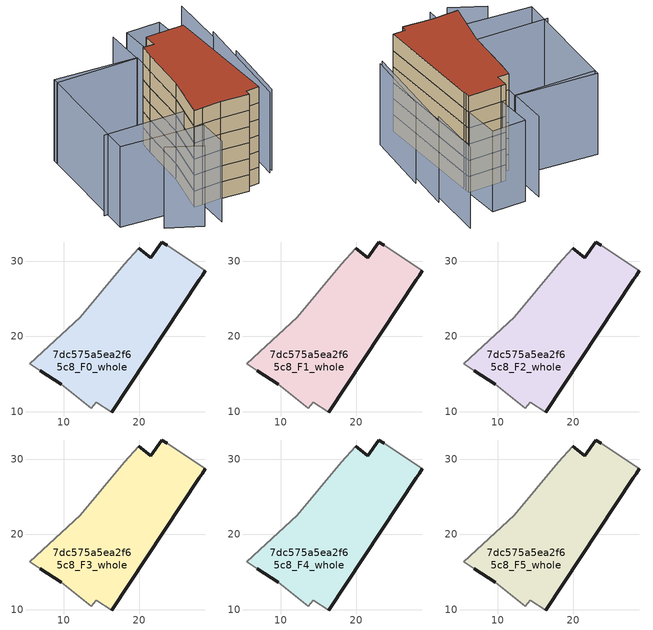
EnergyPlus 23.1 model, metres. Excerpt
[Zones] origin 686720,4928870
7dc575a5ea2f65c8_F0_whole
 floor ground (EU_floor_Construction): 28.78,28.69 28.35,28.04 27.99,27.5 16.38,9.97 14.32,11.28 13.63,10.46 9.65,13.67 6.84,15.47 5.46,16.38 12.17,22.55 18.04,29.61 19.91,31.73 21.56,30.47 23.02,32.54 23.7,32.12 z0
 wall outside (EU_wall_Construction): 23.7,32.12 23.02,32.54 21.56,30.47 19.91,31.73 / 6.84,15.47 9.65,13.67 / 16.38,9.97 27.99,27.5 28.35,28.04 28.78,28.69 z0:3
 wall adiabatic (EU_wall_Construction): 19.91,31.73 18.04,29.61 12.17,22.55 5.46,16.38 6.84,15.47 / 9.65,13.67 13.63,10.46 14.32,11.28 16.38,9.97 / 28.78,28.69 23.7,32.12 z0:3
7dc575a5ea2f65c8_F1_whole
 floor to 7dc575a5ea2f65c8_F0_whole (EU_floor_Construction): 28.78,28.69 28.35,28.04 27.99,27.5 16.38,9.97 14.32,11.28 13.63,10.46 9.65,13.67 6.84,15.47 5.46,16.38 12.17,22.55 18.04,29.61 19.91,31.73 21.56,30.47 23.02,32.54 23.7,32.12 z3
 wall outside (EU_wall_Construction): 23.7,32.12 23.02,32.54 21.56,30.47 19.91,31.73 / 6.84,15.47 9.65,13.67 / 16.38,9.97 27.99,27.5 28.35,28.04 28.78,28.69 z3:6
 wall adiabatic (EU_wall_Construction): 19.91,31.73 18.04,29.61 12.17,22.55 5.46,16.38 6.84,15.47 / 9.65,13.67 13.63,10.46 14.32,11.28 16.38,9.97 / 28.78,28.69 23.7,32.12 z3:6
7dc575a5ea2f65c8_F2_whole
 floor to 7dc575a5ea2f65c8_F1_whole (EU_floor_Construction): 28.78,28.69 28.35,28.04 27.99,27.5 16.38,9.97 14.32,11.28 13.63,10.46 9.65,13.67 6.84,15.47 5.46,16.38 12.17,22.55 18.04,29.61 19.91,31.73 21.56,30.47 23.02,32.54 23.7,32.12 z6
 wall outside (EU_wall_Construction): 23.7,32.12 23.02,32.54 21.56,30.47 19.91,31.73 / 6.84,15.47 9.65,13.67 / 16.38,9.97 27.99,27.5 28.35,28.04 28.78,28.69 z6:9
 wall adiabatic (EU_wall_Construction): 19.91,31.73 18.04,29.61 12.17,22.55 5.46,16.38 6.84,15.47 / 9.65,13.67 13.63,10.46 14.32,11.28 16.38,9.97 / 28.78,28.69 23.7,32.12 z6:9
7dc575a5ea2f65c8_F3_whole
 floor to 7dc575a5ea2f65c8_F2_whole (EU_floor_Construction): 28.78,28.69 28.35,28.04 27.99,27.5 16.38,9.97 14.32,11.28 13.63,10.46 9.65,13.67 6.84,15.47 5.46,16.38 12.17,22.55 18.04,29.61 19.91,31.73 21.56,30.47 23.02,32.54 23.7,32.12 z9
 wall outside (EU_wall_Construction): 23.7,32.12 23.02,32.54 21.56,30.47 19.91,31.73 / 6.84,15.47 9.65,13.67 / 16.38,9.97 27.99,27.5 28.35,28.04 28.78,28.69 z9:12
 wall adiabatic (EU_wall_Construction): 19.91,31.73 18.04,29.61 12.17,22.55 5.46,16.38 6.84,15.47 / 9.65,13.67 13.63,10.46 14.32,11.28 16.38,9.97 / 28.78,28.69 23.7,32.12 z9:12
7dc575a5ea2f65c8_F4_whole
 floor to 7dc575a5ea2f65c8_F3_whole (EU_floor_Construction): 28.78,28.69 28.35,28.04 27.99,27.5 16.38,9.97 14.32,11.28 13.63,10.46 9.65,13.67 6.84,15.47 5.46,16.38 12.17,22.55 18.04,29.61 19.91,31.73 21.56,30.47 23.02,32.54 23.7,32.12 z12
 wall outside (EU_wall_Construction): 23.7,32.12 23.02,32.54 21.56,30.47 19.91,31.73 / 6.84,15.47 9.65,13.67 / 16.38,9.97 27.99,27.5 28.35,28.04 28.78,28.69 z12:15
 wall adiabatic (EU_wall_Construction): 19.91,31.73 18.04,29.61 12.17,22.55 5.46,16.38 6.84,15.47 / 9.65,13.67 13.63,10.46 14.32,11.28 16.38,9.97 / 28.78,28.69 23.7,32.12 z12:15
7dc575a5ea2f65c8_F5_whole
 floor to 7dc575a5ea2f65c8_F4_whole (EU_floor_Construction): 28.78,28.69 28.35,28.04 27.99,27.5 16.38,9.97 14.32,11.28 13.63,10.46 9.65,13.67 6.84,15.47 5.46,16.38 12.17,22.55 18.04,29.61 19.91,31.73 21.56,30.47 23.02,32.54 23.7,32.12 z15
 wall outside (EU_wall_Construction): 23.7,32.12 23.02,32.54 21.56,30.47 19.91,31.73 / 6.84,15.47 9.65,13.67 / 16.38,9.97 27.99,27.5 28.35,28.04 28.78,28.69 z15:18
 wall adiabatic (EU_wall_Construction): 19.91,31.73 18.04,29.61 12.17,22.55 5.46,16.38 6.84,15.47 / 9.65,13.67 13.63,10.46 14.32,11.28 16.38,9.97 / 28.78,28.69 23.7,32.12 z15:18
 roof outside (EU_roof_Construction): 16.38,9.97 27.99,27.5 28.35,28.04 28.78,28.69 23.7,32.12 23.02,32.54 21.56,30.47 19.91,31.73 18.04,29.61 12.17,22.55 5.46,16.38 6.84,15.47 9.65,13.67 13.63,10.46 14.32,11.28 z18
shading: 20.06,9.72 33.37,25.52 / -2.24,18.16 0.89,12.46 / -2.68,28.46 9.72,19.42 / 9.72,19.42 3.28,10.57 / 25.3,39.37 21.05,33.34 / 21.05,33.34 8.95,41.84 / 20.98,9.78 29.59,19.83 / 32,24.91 38.55,33.32 / -4.89,24.62 9.55,42.58 / 9.55,42.58 21.15,33.26 / 21.15,33.26 6.7,15.29 / 6.7,15.29 -4.89,24.62 / 32.61,34.58 28.78,28.69 / 28.78,28.69 23.58,32.08 / 23.58,32.08 27.41,37.96 / 27.41,37.96 32.61,34.58 z0:15
[Building]
EU S2 Campaign: North Axis=0; Terrain=City; Solar Distribution=FullExterior
[Site:Location]
Bologna: Latitude=44.5; Longitude=11.25; Time Zone=1; Elevation=37
[SizingPeriod:WeatherFileDays]
AnnualSizingPeriod: Begin Month=1; Begin Day of Month=1; End Month=12; End Day of Month=31; Day of Week for Start Day=Monday; Use Weather File Daylight Saving Period=No; Use Weather File Rain and Snow Indicators=No
[MATERIAL]
EU_InternalMass_Material: Roughness=MediumRough; Thickness=0.1; Conductivity=1; Density=1800; Specific Heat=900; Thermal Absorptance=0.9; Solar Absorptance=0.7; Visible Absorptance=0.7
[MATERIAL:NOMASS] Roughness=MediumRough; Thermal Absorptance=0.9; Solar Absorptance=0.7; Visible Absorptance=0.7
Name | Thermal Resistance
EU_wall_NoMass | 0.905828
EU_roof_NoMass | 0.37593
EU_floor_NoMass | 0.67114
[CONSTRUCTION]
EU_wall_Construction: EU_wall_NoMass
EU_roof_Construction: EU_roof_NoMass
EU_floor_Construction: EU_floor_NoMass
EU_InternalMass_Construction: EU_InternalMass_Material
[ZONE] Type=1; Multiplier=1; Ceiling Height=autocalculate; Floor Area=autocalculate; Part of Total Floor Area=Yes
Name | Volume
7dc575a5ea2f65c8_F0_whole | 704.581
7dc575a5ea2f65c8_F1_whole; 7dc575a5ea2f65c8_F2_whole; 7dc575a5ea2f65c8_F3_whole; 7dc575a5ea2f65c8_F4_whole; 7dc575a5ea2f65c8_F5_whole | 704.583
[INTERNALMASS] Construction=EU_InternalMass_Construction; Surface Area=234.86
Name | Zone or ZoneList
7dc575a5ea2f65c8_F0_whole_EU_InternalMass | 7dc575a5ea2f65c8_F0_whole
7dc575a5ea2f65c8_F1_whole_EU_InternalMass | 7dc575a5ea2f65c8_F1_whole
7dc575a5ea2f65c8_F2_whole_EU_InternalMass | 7dc575a5ea2f65c8_F2_whole
7dc575a5ea2f65c8_F3_whole_EU_InternalMass | 7dc575a5ea2f65c8_F3_whole
7dc575a5ea2f65c8_F4_whole_EU_InternalMass | 7dc575a5ea2f65c8_F4_whole
7dc575a5ea2f65c8_F5_whole_EU_InternalMass | 7dc575a5ea2f65c8_F5_whole
[OTHEREQUIPMENT] Fuel Type=Electricity; Design Level Calculation Method=Watts/Area; Power per Zone Floor Area=1; Fraction Latent=0; Fraction Radiant=0; Fraction Lost=0; Carbon Dioxide Generation Rate=0; EndUse Subcategory=EU_Step8_InternalGains
Name | Zone or ZoneList or Space or SpaceList | Schedule
EU_Step8_InternalGain_7dc575a5ea2f65c8_F0_whole_f000 | 7dc575a5ea2f65c8_F0_whole | EU_Step8_GainSchedule_7dc575a5ea2f65c8_F0_whole_f000
EU_Step8_InternalGain_7dc575a5ea2f65c8_F1_whole_f000 | 7dc575a5ea2f65c8_F1_whole | EU_Step8_GainSchedule_7dc575a5ea2f65c8_F1_whole_f000
EU_Step8_InternalGain_7dc575a5ea2f65c8_F2_whole_f000 | 7dc575a5ea2f65c8_F2_whole | EU_Step8_GainSchedule_7dc575a5ea2f65c8_F2_whole_f000
EU_Step8_InternalGain_7dc575a5ea2f65c8_F3_whole_f000 | 7dc575a5ea2f65c8_F3_whole | EU_Step8_GainSchedule_7dc575a5ea2f65c8_F3_whole_f000
EU_Step8_InternalGain_7dc575a5ea2f65c8_F4_whole_f000 | 7dc575a5ea2f65c8_F4_whole | EU_Step8_GainSchedule_7dc575a5ea2f65c8_F4_whole_f000
EU_Step8_InternalGain_7dc575a5ea2f65c8_F5_whole_f000 | 7dc575a5ea2f65c8_F5_whole | EU_Step8_GainSchedule_7dc575a5ea2f65c8_F5_whole_f000
[ZONEVENTILATION:DESIGNFLOWRATE] Schedule=EU_AlwaysOn; Design Flow Rate Calculation Method=AirChanges/Hour; Air Changes per Hour=0.73129; Ventilation Type=Natural; Fan Pressure Rise=0; Fan Total Efficiency=1; Constant Term Coefficient=1; Temperature Term Coefficient=0; Velocity Term Coefficient=0; Velocity Squared Term Coefficient=0; Minimum Indoor Temperature=-100; Maximum Indoor Temperature=100; Delta Temperature=-100; Minimum Outdoor Temperature=-100; Maximum Outdoor Temperature=100; Maximum Wind Speed=40
Name | Zone or ZoneList or Space or SpaceList
EU_ConstantAir_7dc575a5ea2f65c8_F0_whole | 7dc575a5ea2f65c8_F0_whole
EU_ConstantAir_7dc575a5ea2f65c8_F1_whole | 7dc575a5ea2f65c8_F1_whole
EU_ConstantAir_7dc575a5ea2f65c8_F2_whole | 7dc575a5ea2f65c8_F2_whole
EU_ConstantAir_7dc575a5ea2f65c8_F3_whole | 7dc575a5ea2f65c8_F3_whole
EU_ConstantAir_7dc575a5ea2f65c8_F4_whole | 7dc575a5ea2f65c8_F4_whole
EU_ConstantAir_7dc575a5ea2f65c8_F5_whole | 7dc575a5ea2f65c8_F5_whole
[HVACTEMPLATE:THERMOSTAT] Constant Heating Setpoint=20; Constant Cooling Setpoint=50
EU_HeatOnly_7dc575a5ea2f65c8_F0_whole; EU_HeatOnly_7dc575a5ea2f65c8_F1_whole; EU_HeatOnly_7dc575a5ea2f65c8_F2_whole; EU_HeatOnly_7dc575a5ea2f65c8_F3_whole; EU_HeatOnly_7dc575a5ea2f65c8_F4_whole; EU_HeatOnly_7dc575a5ea2f65c8_F5_whole
[HVACTEMPLATE:ZONE:IDEALLOADSAIRSYSTEM] System Availability Schedule=EU_AlwaysOn; Maximum Heating Supply Air Temperature=50; Minimum Cooling Supply Air Temperature=13; Maximum Heating Supply Air Humidity Ratio=0.0156; Minimum Cooling Supply Air Humidity Ratio=0.0077; Heating Limit=NoLimit; Cooling Limit=NoLimit; Heating Availability Schedule=EU_AlwaysOn; Cooling Availability Schedule=EU_CoolingOff; Dehumidification Control Type=ConstantSensibleHeatRatio; Cooling Sensible Heat Ratio=0.7; Dehumidification Setpoint=60; Humidification Control Type=None; Humidification Setpoint=30; Outdoor Air Method=None; Outdoor Air Flow Rate per Person=0.00944; Outdoor Air Flow Rate per Zone Floor Area=0; Outdoor Air Flow Rate per Zone=0; Demand Controlled Ventilation Type=None; Outdoor Air Economizer Type=NoEconomizer; Heat Recovery Type=None; Sensible Heat Recovery Effectiveness=0.7; Latent Heat Recovery Effectiveness=0.65
Name | Template Thermostat
7dc575a5ea2f65c8_F0_whole | EU_HeatOnly_7dc575a5ea2f65c8_F0_whole
7dc575a5ea2f65c8_F1_whole | EU_HeatOnly_7dc575a5ea2f65c8_F1_whole
7dc575a5ea2f65c8_F2_whole | EU_HeatOnly_7dc575a5ea2f65c8_F2_whole
7dc575a5ea2f65c8_F3_whole | EU_HeatOnly_7dc575a5ea2f65c8_F3_whole
7dc575a5ea2f65c8_F4_whole | EU_HeatOnly_7dc575a5ea2f65c8_F4_whole
7dc575a5ea2f65c8_F5_whole | EU_HeatOnly_7dc575a5ea2f65c8_F5_whole
[SIZING:ZONE] Zone Cooling Design Supply Air Temperature Input Method=SupplyAirTemperature; Zone Cooling Design Supply Air Temperature=13; Zone Heating Design Supply Air Temperature Input Method=SupplyAirTemperature; Zone Heating Design Supply Air Temperature=50; Zone Cooling Design Supply Air Humidity Ratio=0.008; Zone Heating Design Supply Air Humidity Ratio=0.008; Cooling Design Air Flow Method=DesignDay; Cooling Design Air Flow Rate=0; Cooling Minimum Air Flow per Zone Floor Area=0.000762; Cooling Minimum Air Flow=0; Cooling Minimum Air Flow Fraction=0.2; Heating Design Air Flow Method=DesignDay; Heating Design Air Flow Rate=0; Heating Maximum Air Flow per Zone Floor Area=0.002032; Heating Maximum Air Flow=0.141576; Heating Maximum Air Flow Fraction=0.3; Account for Dedicated Outdoor Air System=No; Dedicated Outdoor Air System Control Strategy=NeutralSupplyAir; Dedicated Outdoor Air Low Setpoint Temperature for Design=autosize; Dedicated Outdoor Air High Setpoint Temperature for Design=autosize; Zone Load Sizing Method=Sensible Load Only No Latent Load; Zone Latent Cooling Design Supply Air Humidity Ratio Input Method=HumidityRatioDifference; Zone Cooling Design Supply Air Humidity Ratio Difference=0.005; Zone Latent Heating Design Supply Air Humidity Ratio Input Method=HumidityRatioDifference; Zone Humidification Design Supply Air Humidity Ratio Difference=0.005
7dc575a5ea2f65c8_F0_whole; 7dc575a5ea2f65c8_F1_whole; 7dc575a5ea2f65c8_F2_whole; 7dc575a5ea2f65c8_F3_whole; 7dc575a5ea2f65c8_F4_whole; 7dc575a5ea2f65c8_F5_whole
[SCHEDULE:CONSTANT]
Name | Hourly Value
EU_AlwaysOn | 1
EU_CoolingOff | 0
[SCHEDULE:FILE] Column Number=1; Rows to Skip at Top=0; Number of Hours of Data=8760; Column Separator=Comma; Interpolate to Timestep=No; Minutes per Item=60; Adjust Schedule for Daylight Savings=Yes
Name | File
EU_Step8_GainSchedule_7dc575a5ea2f65c8_F0_whole_f000 | ../../schedules/7dc575a5ea2f65c8/7dc575a5ea2f65c8_F0_whole_f000_gain.csv
EU_Step8_GainSchedule_7dc575a5ea2f65c8_F1_whole_f000 | ../../schedules/7dc575a5ea2f65c8/7dc575a5ea2f65c8_F1_whole_f000_gain.csv
EU_Step8_GainSchedule_7dc575a5ea2f65c8_F2_whole_f000 | ../../schedules/7dc575a5ea2f65c8/7dc575a5ea2f65c8_F2_whole_f000_gain.csv
EU_Step8_GainSchedule_7dc575a5ea2f65c8_F3_whole_f000 | ../../schedules/7dc575a5ea2f65c8/7dc575a5ea2f65c8_F3_whole_f000_gain.csv
EU_Step8_GainSchedule_7dc575a5ea2f65c8_F4_whole_f000 | ../../schedules/7dc575a5ea2f65c8/7dc575a5ea2f65c8_F4_whole_f000_gain.csv
EU_Step8_GainSchedule_7dc575a5ea2f65c8_F5_whole_f000 | ../../schedules/7dc575a5ea2f65c8/7dc575a5ea2f65c8_F5_whole_f000_gain.csv
